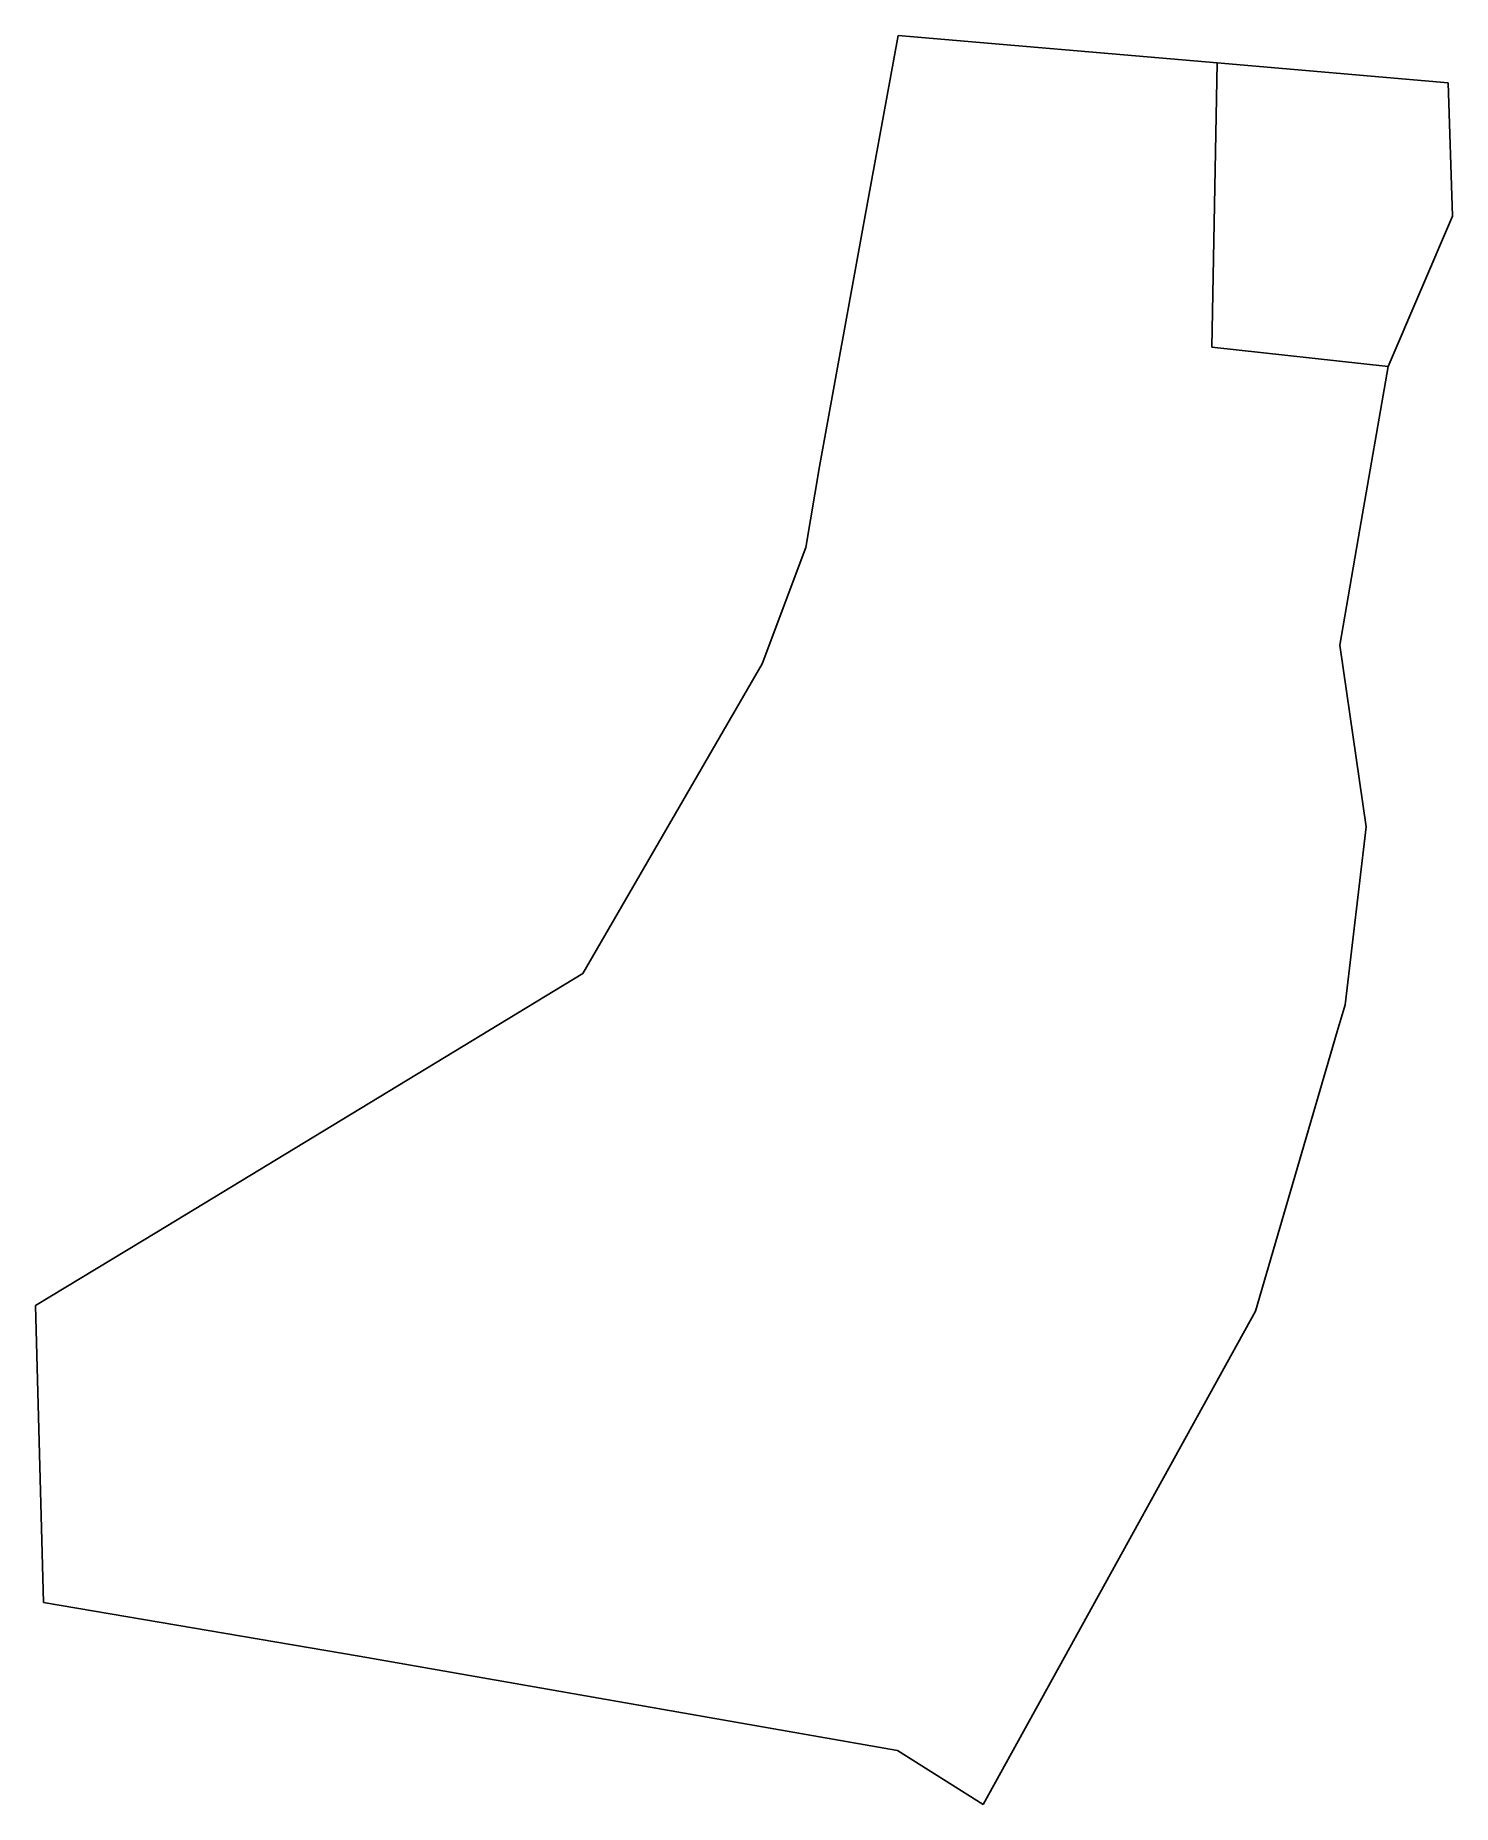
# Model space of a CAD drawing. Extents: x -84.71 to -83.13, y 44.68 to 46.66.
import ezdxf

# ---------------------------------------------------------------- set-up
doc = ezdxf.new("R2010")
doc.units = 0
doc.header["$MEASUREMENT"] = 0
doc.layers.add('GEO_', color=7, linetype='Continuous')

msp = doc.modelspace()

# ---------------------------------------------------------------- linework, layer by layer
at = {"layer": 'GEO_', "color": 7, "true_color": 0xffffff}
for p, q in [((-83.7832, 46.4472), (-83.7451, 46.6567)), ((-83.7832, 46.4472), (-83.7451, 46.6567)), ((-83.7832, 46.4472), (-83.7451, 46.6567)), ((-83.7451, 46.6567), (-83.7832, 46.4472)), ((-83.7832, 46.4472), (-83.7451, 46.6567)), ((-83.7832, 46.4472), (-83.7451, 46.6567)), ((-83.7832, 46.4472), (-83.7451, 46.6567)), ((-83.7451, 46.6567), (-83.7832, 46.4472)), ((-83.7451, 46.6567), (-83.7832, 46.4472)), ((-83.7451, 46.6567), (-83.7832, 46.4472)), ((-83.7451, 46.6567), (-83.7832, 46.4472)), ((-83.7832, 46.4472), (-83.7451, 46.6567)), ((-83.7451, 46.6567), (-83.3885, 46.6259)), ((-83.3885, 46.6259), (-83.7451, 46.6567)), ((-83.7451, 46.6567), (-83.7451, 46.6567)), ((-83.7451, 46.6567), (-83.3885, 46.6259)), ((-83.3885, 46.6259), (-83.7451, 46.6567)), ((-83.7451, 46.6567), (-83.7451, 46.6567)), ((-83.7451, 46.6567), (-83.7451, 46.6567)), ((-83.3885, 46.6259), (-83.7451, 46.6567)), ((-83.3885, 46.6259), (-83.7451, 46.6567)), ((-83.3885, 46.6259), (-83.7451, 46.6567)), ((-83.7451, 46.6567), (-83.7451, 46.6567)), ((-83.7451, 46.6567), (-83.3885, 46.6259)), ((-83.3885, 46.6259), (-83.3945, 46.3083)), ((-83.3885, 46.6259), (-83.3945, 46.3083)), ((-83.3885, 46.6259), (-83.3945, 46.3083)), ((-83.3945, 46.3083), (-83.3885, 46.6259)), ((-83.3945, 46.3083), (-83.3885, 46.6259)), ((-83.3945, 46.3083), (-83.3885, 46.6259)), ((-83.3945, 46.3083), (-83.3885, 46.6259)), ((-83.3885, 46.6259), (-83.3945, 46.3083)), ((-83.3885, 46.6259), (-83.1302, 46.6038)), ((-83.3885, 46.6259), (-83.1302, 46.6038)), ((-83.3885, 46.6259), (-83.3885, 46.6259)), ((-83.3885, 46.6259), (-83.1302, 46.6038)), ((-83.1302, 46.6038), (-83.3885, 46.6259)), ((-83.3885, 46.6259), (-83.3885, 46.6259)), ((-83.1302, 46.6038), (-83.3885, 46.6259)), ((-83.1302, 46.6038), (-83.3885, 46.6259)), ((-83.1302, 46.6038), (-83.3885, 46.6259)), ((-83.3885, 46.6259), (-83.3885, 46.6259)), ((-83.3885, 46.6259), (-83.1302, 46.6038)), ((-83.3885, 46.6259), (-83.1302, 46.6038)), ((-83.3885, 46.6259), (-83.1302, 46.6038)), ((-83.3885, 46.6259), (-83.3885, 46.6259)), ((-83.3885, 46.6259), (-83.1302, 46.6038)), ((-83.1302, 46.6038), (-83.3885, 46.6259)), ((-83.1302, 46.6038), (-83.1253, 46.4548)), ((-83.1302, 46.6038), (-83.1253, 46.4548)), ((-83.1302, 46.6038), (-83.1302, 46.6038)), ((-83.1302, 46.6038), (-83.1253, 46.4548)), ((-83.1253, 46.4548), (-83.1302, 46.6038)), ((-83.1302, 46.6038), (-83.1302, 46.6038)), ((-83.1253, 46.4548), (-83.1302, 46.6038)), ((-83.1253, 46.4548), (-83.1302, 46.6038)), ((-83.1253, 46.4548), (-83.1302, 46.6038)), ((-83.1302, 46.6038), (-83.1302, 46.6038)), ((-83.1302, 46.6038), (-83.1253, 46.4548)), ((-83.1302, 46.6038), (-83.1302, 46.6038)), ((-83.8327, 46.1749), (-83.7832, 46.4472)), ((-83.8327, 46.1749), (-83.7832, 46.4472)), ((-83.8327, 46.1749), (-83.7832, 46.4472)), ((-83.7832, 46.4472), (-83.8327, 46.1749)), ((-83.8327, 46.1749), (-83.7832, 46.4472)), ((-83.8327, 46.1749), (-83.7832, 46.4472)), ((-83.8327, 46.1749), (-83.7832, 46.4472)), ((-83.7832, 46.4472), (-83.8327, 46.1749)), ((-83.7832, 46.4472), (-83.8327, 46.1749)), ((-83.7832, 46.4472), (-83.8327, 46.1749)), ((-83.7832, 46.4472), (-83.8327, 46.1749)), ((-83.8327, 46.1749), (-83.7832, 46.4472)), ((-83.7832, 46.4472), (-83.7832, 46.4472)), ((-83.7832, 46.4472), (-83.7832, 46.4472)), ((-83.7832, 46.4472), (-83.7832, 46.4472)), ((-83.7832, 46.4472), (-83.7832, 46.4472)), ((-83.1253, 46.4548), (-83.1975, 46.2867)), ((-83.1253, 46.4548), (-83.1975, 46.2867)), ((-83.1253, 46.4548), (-83.1975, 46.2867)), ((-83.1975, 46.2867), (-83.1253, 46.4548)), ((-83.1975, 46.2867), (-83.1253, 46.4548)), ((-83.1975, 46.2867), (-83.1253, 46.4548)), ((-83.1975, 46.2867), (-83.1253, 46.4548)), ((-83.1253, 46.4548), (-83.1975, 46.2867)), ((-83.1253, 46.4548), (-83.1253, 46.4548)), ((-83.1253, 46.4548), (-83.1253, 46.4548)), ((-83.3945, 46.3083), (-83.1975, 46.2867)), ((-83.3945, 46.3083), (-83.1975, 46.2867)), ((-83.3945, 46.3083), (-83.3945, 46.3083)), ((-83.3945, 46.3083), (-83.1975, 46.2867)), ((-83.1975, 46.2867), (-83.3945, 46.3083)), ((-83.1975, 46.2867), (-83.3945, 46.3083)), ((-83.1975, 46.2867), (-83.3945, 46.3083)), ((-83.1975, 46.2867), (-83.3945, 46.3083)), ((-83.3945, 46.3083), (-83.3945, 46.3083)), ((-83.3945, 46.3083), (-83.1975, 46.2867)), ((-83.1975, 46.2867), (-83.2289, 46.105)), ((-83.1975, 46.2867), (-83.2289, 46.105)), ((-83.1975, 46.2867), (-83.2289, 46.105)), ((-83.2289, 46.105), (-83.1975, 46.2867)), ((-83.1975, 46.2867), (-83.2289, 46.105)), ((-83.1975, 46.2867), (-83.2289, 46.105)), ((-83.1975, 46.2867), (-83.2289, 46.105)), ((-83.2289, 46.105), (-83.1975, 46.2867)), ((-83.2289, 46.105), (-83.1975, 46.2867)), ((-83.2289, 46.105), (-83.1975, 46.2867)), ((-83.2289, 46.105), (-83.1975, 46.2867)), ((-83.1975, 46.2867), (-83.2289, 46.105)), ((-83.2289, 46.105), (-83.1975, 46.2867)), ((-83.2289, 46.105), (-83.1975, 46.2867)), ((-83.2289, 46.105), (-83.1975, 46.2867)), ((-83.1975, 46.2867), (-83.2289, 46.105)), ((-83.1975, 46.2867), (-83.1975, 46.2867)), ((-83.1975, 46.2867), (-83.1975, 46.2867)), ((-83.1975, 46.2867), (-83.1975, 46.2867)), ((-83.1975, 46.2867), (-83.1975, 46.2867)), ((-83.1975, 46.2867), (-83.1975, 46.2867)), ((-83.1975, 46.2867), (-83.1975, 46.2867)), ((-83.8483, 46.0843), (-83.8327, 46.1749)), ((-83.8483, 46.0843), (-83.8327, 46.1749)), ((-83.8483, 46.0843), (-83.8327, 46.1749)), ((-83.8327, 46.1749), (-83.8483, 46.0843)), ((-83.8483, 46.0843), (-83.8327, 46.1749)), ((-83.8483, 46.0843), (-83.8327, 46.1749)), ((-83.8483, 46.0843), (-83.8327, 46.1749)), ((-83.8327, 46.1749), (-83.8483, 46.0843)), ((-83.8327, 46.1749), (-83.8483, 46.0843)), ((-83.8327, 46.1749), (-83.8483, 46.0843)), ((-83.8327, 46.1749), (-83.8483, 46.0843)), ((-83.8483, 46.0843), (-83.8327, 46.1749)), ((-83.8327, 46.1749), (-83.8327, 46.1749)), ((-83.8327, 46.1749), (-83.8327, 46.1749)), ((-83.8327, 46.1749), (-83.8327, 46.1749)), ((-83.2289, 46.105), (-83.2513, 45.9753)), ((-83.2289, 46.105), (-83.2513, 45.9753)), ((-83.2289, 46.105), (-83.2513, 45.9753)), ((-83.2513, 45.9753), (-83.2289, 46.105)), ((-83.2289, 46.105), (-83.2513, 45.9753)), ((-83.2289, 46.105), (-83.2513, 45.9753)), ((-83.2289, 46.105), (-83.2513, 45.9753)), ((-83.2513, 45.9753), (-83.2289, 46.105)), ((-83.2513, 45.9753), (-83.2289, 46.105)), ((-83.2513, 45.9753), (-83.2289, 46.105)), ((-83.2513, 45.9753), (-83.2289, 46.105)), ((-83.2289, 46.105), (-83.2513, 45.9753)), ((-83.2513, 45.9753), (-83.2289, 46.105)), ((-83.2513, 45.9753), (-83.2289, 46.105)), ((-83.2513, 45.9753), (-83.2289, 46.105)), ((-83.2289, 46.105), (-83.2513, 45.9753)), ((-83.2289, 46.105), (-83.2289, 46.105)), ((-83.2289, 46.105), (-83.2289, 46.105)), ((-83.2289, 46.105), (-83.2289, 46.105)), ((-83.2289, 46.105), (-83.2289, 46.105)), ((-83.897, 45.9544), (-83.8483, 46.0843)), ((-83.897, 45.9544), (-83.8483, 46.0843)), ((-83.897, 45.9544), (-83.8483, 46.0843)), ((-83.8483, 46.0843), (-83.897, 45.9544)), ((-83.897, 45.9544), (-83.8483, 46.0843)), ((-83.897, 45.9544), (-83.8483, 46.0843)), ((-83.897, 45.9544), (-83.8483, 46.0843)), ((-83.8483, 46.0843), (-83.897, 45.9544)), ((-83.8483, 46.0843), (-83.897, 45.9544)), ((-83.8483, 46.0843), (-83.897, 45.9544)), ((-83.8483, 46.0843), (-83.897, 45.9544)), ((-83.897, 45.9544), (-83.8483, 46.0843)), ((-83.8483, 46.0843), (-83.8483, 46.0843)), ((-83.8483, 46.0843), (-83.8483, 46.0843)), ((-83.8483, 46.0843), (-83.8483, 46.0843)), ((-83.2513, 45.9753), (-83.2219, 45.7722)), ((-83.2513, 45.9753), (-83.2219, 45.7722)), ((-83.2513, 45.9753), (-83.2513, 45.9753)), ((-83.2513, 45.9753), (-83.2219, 45.7722)), ((-83.2219, 45.7722), (-83.2513, 45.9753)), ((-83.2513, 45.9753), (-83.2219, 45.7722)), ((-83.2513, 45.9753), (-83.2219, 45.7722)), ((-83.2513, 45.9753), (-83.2513, 45.9753)), ((-83.2513, 45.9753), (-83.2219, 45.7722)), ((-83.2219, 45.7722), (-83.2513, 45.9753)), ((-83.2513, 45.9753), (-83.2219, 45.7722)), ((-83.2513, 45.9753), (-83.2219, 45.7722)), ((-83.2513, 45.9753), (-83.2513, 45.9753)), ((-83.2513, 45.9753), (-83.2219, 45.7722)), ((-83.2219, 45.7722), (-83.2513, 45.9753)), ((-83.2219, 45.7722), (-83.2513, 45.9753)), ((-83.2219, 45.7722), (-83.2513, 45.9753)), ((-83.2219, 45.7722), (-83.2513, 45.9753)), ((-83.2513, 45.9753), (-83.2513, 45.9753)), ((-83.2513, 45.9753), (-83.2219, 45.7722)), ((-83.2219, 45.7722), (-83.2513, 45.9753)), ((-83.2219, 45.7722), (-83.2513, 45.9753)), ((-83.2219, 45.7722), (-83.2513, 45.9753)), ((-83.2513, 45.9753), (-83.2513, 45.9753)), ((-83.2513, 45.9753), (-83.2219, 45.7722)), ((-83.2219, 45.7722), (-83.2513, 45.9753)), ((-83.2219, 45.7722), (-83.2513, 45.9753)), ((-83.2219, 45.7722), (-83.2513, 45.9753)), ((-83.2513, 45.9753), (-83.2513, 45.9753)), ((-83.2513, 45.9753), (-83.2219, 45.7722)), ((-83.2219, 45.7722), (-83.2513, 45.9753)), ((-83.2219, 45.7722), (-83.2513, 45.9753)), ((-83.2219, 45.7722), (-83.2513, 45.9753)), ((-83.2513, 45.9753), (-83.2513, 45.9753)), ((-83.2513, 45.9753), (-83.2219, 45.7722)), ((-84.0972, 45.6083), (-83.897, 45.9544)), ((-84.0972, 45.6083), (-83.897, 45.9544)), ((-84.0972, 45.6083), (-83.897, 45.9544)), ((-83.897, 45.9544), (-84.0972, 45.6083)), ((-84.0972, 45.6083), (-83.897, 45.9544)), ((-84.0972, 45.6083), (-83.897, 45.9544)), ((-84.0972, 45.6083), (-83.897, 45.9544)), ((-83.897, 45.9544), (-84.0972, 45.6083)), ((-84.0972, 45.6083), (-83.897, 45.9544)), ((-84.0972, 45.6083), (-83.897, 45.9544)), ((-84.0972, 45.6083), (-83.897, 45.9544)), ((-83.897, 45.9544), (-84.0972, 45.6083)), ((-83.897, 45.9544), (-84.0972, 45.6083)), ((-83.897, 45.9544), (-84.0972, 45.6083)), ((-83.897, 45.9544), (-84.0972, 45.6083)), ((-84.0972, 45.6083), (-83.897, 45.9544)), ((-83.897, 45.9544), (-84.0972, 45.6083)), ((-83.897, 45.9544), (-84.0972, 45.6083)), ((-83.897, 45.9544), (-84.0972, 45.6083)), ((-84.0972, 45.6083), (-83.897, 45.9544)), ((-83.897, 45.9544), (-83.897, 45.9544)), ((-83.897, 45.9544), (-83.897, 45.9544)), ((-83.897, 45.9544), (-83.897, 45.9544)), ((-83.897, 45.9544), (-83.897, 45.9544)), ((-83.897, 45.9544), (-83.897, 45.9544)), ((-83.2219, 45.7722), (-83.2456, 45.5734)), ((-83.2219, 45.7722), (-83.2456, 45.5734)), ((-83.2219, 45.7722), (-83.2456, 45.5734)), ((-83.2456, 45.5734), (-83.2219, 45.7722)), ((-83.2219, 45.7722), (-83.2456, 45.5734)), ((-83.2219, 45.7722), (-83.2456, 45.5734)), ((-83.2219, 45.7722), (-83.2456, 45.5734)), ((-83.2456, 45.5734), (-83.2219, 45.7722)), ((-83.2219, 45.7722), (-83.2456, 45.5734)), ((-83.2219, 45.7722), (-83.2456, 45.5734)), ((-83.2219, 45.7722), (-83.2456, 45.5734)), ((-83.2456, 45.5734), (-83.2219, 45.7722)), ((-83.2456, 45.5734), (-83.2219, 45.7722)), ((-83.2456, 45.5734), (-83.2219, 45.7722)), ((-83.2456, 45.5734), (-83.2219, 45.7722)), ((-83.2219, 45.7722), (-83.2456, 45.5734)), ((-83.2456, 45.5734), (-83.2219, 45.7722)), ((-83.2456, 45.5734), (-83.2219, 45.7722)), ((-83.2456, 45.5734), (-83.2219, 45.7722)), ((-83.2219, 45.7722), (-83.2456, 45.5734)), ((-83.2456, 45.5734), (-83.2219, 45.7722)), ((-83.2456, 45.5734), (-83.2219, 45.7722)), ((-83.2456, 45.5734), (-83.2219, 45.7722)), ((-83.2219, 45.7722), (-83.2456, 45.5734)), ((-83.2456, 45.5734), (-83.2219, 45.7722)), ((-83.2456, 45.5734), (-83.2219, 45.7722)), ((-83.2456, 45.5734), (-83.2219, 45.7722)), ((-83.2219, 45.7722), (-83.2456, 45.5734)), ((-83.2219, 45.7722), (-83.2219, 45.7722)), ((-83.2219, 45.7722), (-83.2219, 45.7722)), ((-83.2219, 45.7722), (-83.2219, 45.7722)), ((-83.2219, 45.7722), (-83.2219, 45.7722)), ((-83.2219, 45.7722), (-83.2219, 45.7722)), ((-83.2219, 45.7722), (-83.2219, 45.7722)), ((-83.2219, 45.7722), (-83.2219, 45.7722)), ((-84.5734, 45.3194), (-84.0972, 45.6083)), ((-84.5734, 45.3194), (-84.0972, 45.6083)), ((-84.5734, 45.3194), (-84.0972, 45.6083)), ((-84.0972, 45.6083), (-84.5734, 45.3194)), ((-84.5734, 45.3194), (-84.0972, 45.6083)), ((-84.5734, 45.3194), (-84.0972, 45.6083)), ((-84.5734, 45.3194), (-84.0972, 45.6083)), ((-84.0972, 45.6083), (-84.5734, 45.3194)), ((-84.5734, 45.3194), (-84.0972, 45.6083)), ((-84.5734, 45.3194), (-84.0972, 45.6083)), ((-84.5734, 45.3194), (-84.0972, 45.6083)), ((-84.0972, 45.6083), (-84.5734, 45.3194)), ((-84.0972, 45.6083), (-84.5734, 45.3194)), ((-84.0972, 45.6083), (-84.5734, 45.3194)), ((-84.0972, 45.6083), (-84.5734, 45.3194)), ((-84.5734, 45.3194), (-84.0972, 45.6083)), ((-84.0972, 45.6083), (-84.5734, 45.3194)), ((-84.0972, 45.6083), (-84.5734, 45.3194)), ((-84.0972, 45.6083), (-84.5734, 45.3194)), ((-84.5734, 45.3194), (-84.0972, 45.6083)), ((-84.0972, 45.6083), (-84.0972, 45.6083)), ((-84.0972, 45.6083), (-84.0972, 45.6083)), ((-84.0972, 45.6083), (-84.0972, 45.6083)), ((-84.0972, 45.6083), (-84.0972, 45.6083)), ((-84.0972, 45.6083), (-84.0972, 45.6083)), ((-83.2456, 45.5734), (-83.2544, 45.5433)), ((-83.2456, 45.5734), (-83.2544, 45.5433)), ((-83.2456, 45.5734), (-83.2544, 45.5433)), ((-83.2544, 45.5433), (-83.2456, 45.5734)), ((-83.2456, 45.5734), (-83.2544, 45.5433)), ((-83.2456, 45.5734), (-83.2544, 45.5433)), ((-83.2456, 45.5734), (-83.2544, 45.5433)), ((-83.2544, 45.5433), (-83.2456, 45.5734)), ((-83.2456, 45.5734), (-83.2544, 45.5433)), ((-83.2456, 45.5734), (-83.2544, 45.5433)), ((-83.2456, 45.5734), (-83.2544, 45.5433)), ((-83.2544, 45.5433), (-83.2456, 45.5734)), ((-83.2544, 45.5433), (-83.2456, 45.5734)), ((-83.2544, 45.5433), (-83.2456, 45.5734)), ((-83.2544, 45.5433), (-83.2456, 45.5734)), ((-83.2456, 45.5734), (-83.2544, 45.5433)), ((-83.2544, 45.5433), (-83.2456, 45.5734)), ((-83.2544, 45.5433), (-83.2456, 45.5734)), ((-83.2544, 45.5433), (-83.2456, 45.5734)), ((-83.2456, 45.5734), (-83.2544, 45.5433)), ((-83.2544, 45.5433), (-83.2456, 45.5734)), ((-83.2544, 45.5433), (-83.2456, 45.5734)), ((-83.2544, 45.5433), (-83.2456, 45.5734)), ((-83.2456, 45.5734), (-83.2544, 45.5433)), ((-83.2544, 45.5433), (-83.2456, 45.5734)), ((-83.2544, 45.5433), (-83.2456, 45.5734)), ((-83.2544, 45.5433), (-83.2456, 45.5734)), ((-83.2456, 45.5734), (-83.2544, 45.5433)), ((-83.2456, 45.5734), (-83.2456, 45.5734)), ((-83.2456, 45.5734), (-83.2456, 45.5734)), ((-83.2456, 45.5734), (-83.2456, 45.5734)), ((-83.2456, 45.5734), (-83.2456, 45.5734)), ((-83.2456, 45.5734), (-83.2456, 45.5734)), ((-83.2456, 45.5734), (-83.2456, 45.5734)), ((-83.2456, 45.5734), (-83.2456, 45.5734)), ((-83.2544, 45.5433), (-83.3458, 45.2311)), ((-83.2544, 45.5433), (-83.3458, 45.2311)), ((-83.2544, 45.5433), (-83.3458, 45.2311)), ((-83.3458, 45.2311), (-83.2544, 45.5433)), ((-83.2544, 45.5433), (-83.3458, 45.2311)), ((-83.2544, 45.5433), (-83.3458, 45.2311)), ((-83.2544, 45.5433), (-83.3458, 45.2311)), ((-83.3458, 45.2311), (-83.2544, 45.5433)), ((-83.2544, 45.5433), (-83.3458, 45.2311)), ((-83.2544, 45.5433), (-83.3458, 45.2311)), ((-83.2544, 45.5433), (-83.3458, 45.2311)), ((-83.3458, 45.2311), (-83.2544, 45.5433)), ((-83.3458, 45.2311), (-83.2544, 45.5433)), ((-83.3458, 45.2311), (-83.2544, 45.5433)), ((-83.3458, 45.2311), (-83.2544, 45.5433)), ((-83.2544, 45.5433), (-83.3458, 45.2311)), ((-83.3458, 45.2311), (-83.2544, 45.5433)), ((-83.3458, 45.2311), (-83.2544, 45.5433)), ((-83.3458, 45.2311), (-83.2544, 45.5433)), ((-83.2544, 45.5433), (-83.3458, 45.2311)), ((-83.3458, 45.2311), (-83.2544, 45.5433)), ((-83.3458, 45.2311), (-83.2544, 45.5433)), ((-83.2544, 45.5433), (-83.3458, 45.2311)), ((-83.3458, 45.2311), (-83.2544, 45.5433)), ((-83.3458, 45.2311), (-83.2544, 45.5433)), ((-83.2544, 45.5433), (-83.2544, 45.5433)), ((-83.2544, 45.5433), (-83.2544, 45.5433)), ((-83.2544, 45.5433), (-83.2544, 45.5433)), ((-83.2544, 45.5433), (-83.2544, 45.5433)), ((-83.2544, 45.5433), (-83.2544, 45.5433)), ((-83.2544, 45.5433), (-83.2544, 45.5433)), ((-83.2544, 45.5433), (-83.2544, 45.5433)), ((-83.2544, 45.5433), (-83.2544, 45.5433)), ((-83.2544, 45.5433), (-83.2544, 45.5433)), ((-83.2544, 45.5433), (-83.2544, 45.5433)), ((-83.2544, 45.5433), (-83.2544, 45.5433)), ((-83.2544, 45.5433), (-83.2544, 45.5433)), ((-84.7092, 45.2372), (-84.5734, 45.3194)), ((-84.7092, 45.2372), (-84.5734, 45.3194)), ((-84.7092, 45.2372), (-84.5734, 45.3194)), ((-84.5734, 45.3194), (-84.7092, 45.2372)), ((-84.7092, 45.2372), (-84.5734, 45.3194)), ((-84.7092, 45.2372), (-84.5734, 45.3194)), ((-84.7092, 45.2372), (-84.5734, 45.3194)), ((-84.5734, 45.3194), (-84.7092, 45.2372)), ((-84.7092, 45.2372), (-84.5734, 45.3194)), ((-84.7092, 45.2372), (-84.5734, 45.3194)), ((-84.7092, 45.2372), (-84.5734, 45.3194)), ((-84.5734, 45.3194), (-84.7092, 45.2372)), ((-84.5734, 45.3194), (-84.7092, 45.2372)), ((-84.5734, 45.3194), (-84.7092, 45.2372)), ((-84.5734, 45.3194), (-84.7092, 45.2372)), ((-84.7092, 45.2372), (-84.5734, 45.3194)), ((-84.5734, 45.3194), (-84.7092, 45.2372)), ((-84.5734, 45.3194), (-84.7092, 45.2372)), ((-84.5734, 45.3194), (-84.7092, 45.2372)), ((-84.7092, 45.2372), (-84.5734, 45.3194)), ((-84.5734, 45.3194), (-84.5734, 45.3194)), ((-84.5734, 45.3194), (-84.5734, 45.3194)), ((-84.5734, 45.3194), (-84.5734, 45.3194)), ((-84.5734, 45.3194), (-84.5734, 45.3194)), ((-84.5734, 45.3194), (-84.5734, 45.3194)), ((-84.7, 44.9053), (-84.7092, 45.2372)), ((-84.7, 44.9053), (-84.7092, 45.2372)), ((-84.7, 44.9053), (-84.7092, 45.2372)), ((-84.7092, 45.2372), (-84.7092, 45.2372)), ((-84.7092, 45.2372), (-84.7, 44.9053)), ((-84.7, 44.9053), (-84.7092, 45.2372)), ((-84.7, 44.9053), (-84.7092, 45.2372)), ((-84.7, 44.9053), (-84.7092, 45.2372)), ((-84.7092, 45.2372), (-84.7092, 45.2372)), ((-84.7092, 45.2372), (-84.7, 44.9053)), ((-84.7, 44.9053), (-84.7092, 45.2372)), ((-84.7, 44.9053), (-84.7092, 45.2372)), ((-84.7, 44.9053), (-84.7092, 45.2372)), ((-84.7092, 45.2372), (-84.7092, 45.2372)), ((-84.7092, 45.2372), (-84.7, 44.9053)), ((-84.7092, 45.2372), (-84.7092, 45.2372)), ((-84.7092, 45.2372), (-84.7092, 45.2372)), ((-83.3458, 45.2311), (-83.65, 44.6795)), ((-83.3458, 45.2311), (-83.65, 44.6795)), ((-83.3458, 45.2311), (-83.65, 44.6795)), ((-83.65, 44.6795), (-83.3458, 45.2311)), ((-83.3458, 45.2311), (-83.65, 44.6795)), ((-83.3458, 45.2311), (-83.65, 44.6795)), ((-83.3458, 45.2311), (-83.65, 44.6795)), ((-83.65, 44.6795), (-83.3458, 45.2311)), ((-83.3458, 45.2311), (-83.65, 44.6795)), ((-83.3458, 45.2311), (-83.65, 44.6795)), ((-83.3458, 45.2311), (-83.65, 44.6795)), ((-83.65, 44.6795), (-83.3458, 45.2311)), ((-83.65, 44.6795), (-83.3458, 45.2311)), ((-83.65, 44.6795), (-83.3458, 45.2311)), ((-83.65, 44.6795), (-83.3458, 45.2311)), ((-83.3458, 45.2311), (-83.65, 44.6795)), ((-83.65, 44.6795), (-83.3458, 45.2311)), ((-83.65, 44.6795), (-83.3458, 45.2311)), ((-83.65, 44.6795), (-83.3458, 45.2311)), ((-83.3458, 45.2311), (-83.65, 44.6795)), ((-83.65, 44.6795), (-83.3458, 45.2311)), ((-83.65, 44.6795), (-83.3458, 45.2311)), ((-83.3458, 45.2311), (-83.65, 44.6795)), ((-83.65, 44.6795), (-83.3458, 45.2311)), ((-83.65, 44.6795), (-83.3458, 45.2311)), ((-83.65, 44.6795), (-83.3458, 45.2311)), ((-83.3458, 45.2311), (-83.65, 44.6795)), ((-83.3458, 45.2311), (-83.3458, 45.2311)), ((-83.3458, 45.2311), (-83.3458, 45.2311)), ((-83.3458, 45.2311), (-83.3458, 45.2311)), ((-83.3458, 45.2311), (-83.3458, 45.2311)), ((-83.3458, 45.2311), (-83.3458, 45.2311)), ((-83.3458, 45.2311), (-83.3458, 45.2311)), ((-83.3458, 45.2311), (-83.3458, 45.2311)), ((-83.3458, 45.2311), (-83.3458, 45.2311)), ((-83.3458, 45.2311), (-83.3458, 45.2311)), ((-84.3472, 44.8454), (-84.7, 44.9053)), ((-84.3472, 44.8454), (-84.7, 44.9053)), ((-84.3472, 44.8454), (-84.7, 44.9053)), ((-84.7, 44.9053), (-84.7, 44.9053)), ((-84.7, 44.9053), (-84.3472, 44.8454)), ((-84.3472, 44.8454), (-84.7, 44.9053)), ((-84.3472, 44.8454), (-84.7, 44.9053)), ((-84.3472, 44.8454), (-84.7, 44.9053)), ((-84.7, 44.9053), (-84.7, 44.9053)), ((-84.7, 44.9053), (-84.3472, 44.8454)), ((-84.3472, 44.8454), (-84.7, 44.9053)), ((-84.3472, 44.8454), (-84.7, 44.9053)), ((-84.3472, 44.8454), (-84.7, 44.9053)), ((-84.7, 44.9053), (-84.7, 44.9053)), ((-84.7, 44.9053), (-84.3472, 44.8454)), ((-83.7458, 44.74), (-84.3472, 44.8454)), ((-83.7458, 44.74), (-84.3472, 44.8454)), ((-83.7458, 44.74), (-84.3472, 44.8454)), ((-84.3472, 44.8454), (-84.3472, 44.8454)), ((-84.3472, 44.8454), (-83.7458, 44.74)), ((-83.7458, 44.74), (-84.3472, 44.8454)), ((-83.7458, 44.74), (-84.3472, 44.8454)), ((-83.7458, 44.74), (-84.3472, 44.8454)), ((-84.3472, 44.8454), (-84.3472, 44.8454)), ((-84.3472, 44.8454), (-83.7458, 44.74)), ((-83.7458, 44.74), (-84.3472, 44.8454)), ((-83.7458, 44.74), (-84.3472, 44.8454)), ((-83.7458, 44.74), (-84.3472, 44.8454)), ((-84.3472, 44.8454), (-84.3472, 44.8454)), ((-84.3472, 44.8454), (-83.7458, 44.74)), ((-83.65, 44.6795), (-83.7458, 44.74)), ((-83.65, 44.6795), (-83.7458, 44.74)), ((-83.65, 44.6795), (-83.7458, 44.74)), ((-83.7458, 44.74), (-83.7458, 44.74)), ((-83.7458, 44.74), (-83.65, 44.6795)), ((-83.65, 44.6795), (-83.7458, 44.74)), ((-83.65, 44.6795), (-83.7458, 44.74)), ((-83.65, 44.6795), (-83.7458, 44.74)), ((-83.7458, 44.74), (-83.7458, 44.74)), ((-83.7458, 44.74), (-83.65, 44.6795)), ((-83.65, 44.6795), (-83.7458, 44.74)), ((-83.65, 44.6795), (-83.7458, 44.74)), ((-83.65, 44.6795), (-83.7458, 44.74)), ((-83.7458, 44.74), (-83.7458, 44.74)), ((-83.7458, 44.74), (-83.65, 44.6795)), ((-83.65, 44.6795), (-83.65, 44.6795)), ((-83.65, 44.6795), (-83.65, 44.6795)), ((-83.65, 44.6795), (-83.65, 44.6795)), ((-83.65, 44.6795), (-83.65, 44.6795)), ((-83.65, 44.6795), (-83.65, 44.6795)), ((-83.65, 44.6795), (-83.65, 44.6795)), ((-83.65, 44.6795), (-83.65, 44.6795)), ((-83.65, 44.6795), (-83.65, 44.6795)), ((-83.65, 44.6795), (-83.65, 44.6795))]:
    msp.add_line(p, q, dxfattribs=at)

doc.saveas('drawing.dxf')
